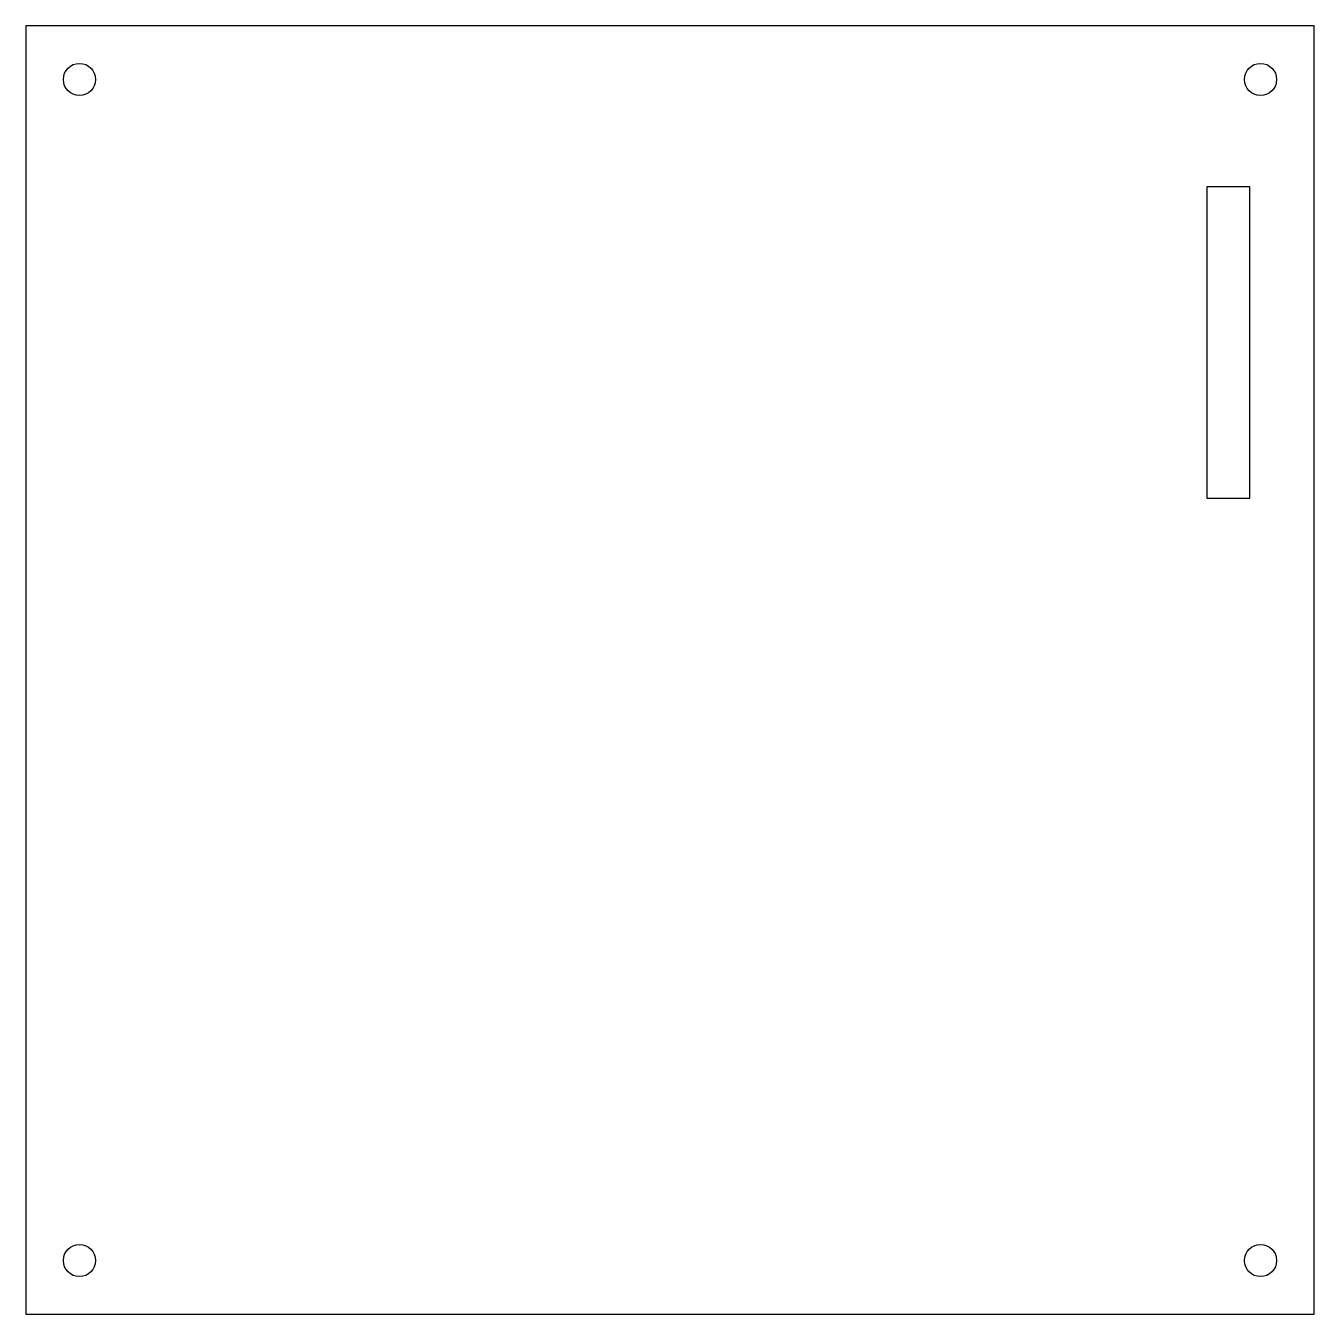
# Model space of a CAD drawing. Header units: millimetres. Extents: x 0 to 120, y 0 to 120.
import ezdxf

# ---------------------------------------------------------------- set-up
doc = ezdxf.new("R2010")
doc.units = ezdxf.units.MM

msp = doc.modelspace()

# ---------------------------------------------------------------- linework, layer by layer
at = {"layer": 'BOARD_REF'}
for p, q in [((120, 120), (0, 120)), ((0, 120), (0, 0)), ((120, 0), (120, 120)), ((0, 0), (120, 0))]:
    msp.add_line(p, q, dxfattribs=at)
at = {"layer": 'CUT'}
for p, q in [((114, 105), (110, 105)), ((110, 105), (110, 76)), ((114, 76), (114, 105)), ((110, 76), (114, 76))]:
    msp.add_line(p, q, dxfattribs=at)
at = {"layer": 'MOUNT'}
for centre in [(5, 115), (115, 115), (5, 5), (115, 5)]:
    msp.add_circle(centre, 1.5, dxfattribs=at)

doc.saveas('drawing.dxf')
